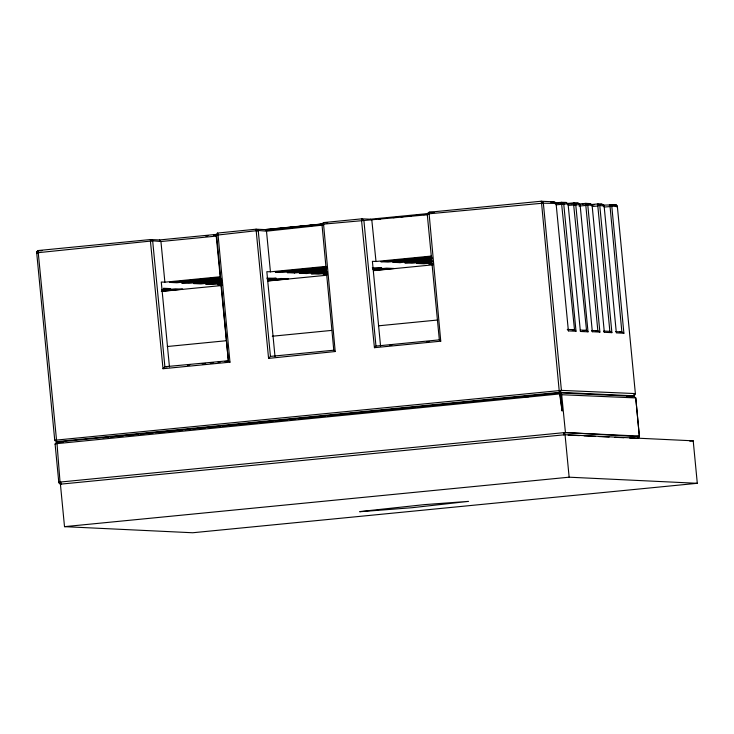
<?xml version="1.0" encoding="UTF-8"?>
<svg xmlns="http://www.w3.org/2000/svg" width="734" height="734" viewBox="0 0 734 734"><rect width="100%" height="100%" fill="white"/><g stroke="black" fill="none" stroke-linecap="round" stroke-linejoin="round"><path stroke-width="1.1" d="M633.552 394.754L633.515 395.809L626.68 396.479M629.579 438.005L637.543 438.382L638.745 437.859L639.332 436.079L564.712 432.583L58.775 482.192L60.023 483.926L61.105 484.11L59.179 483.22L58.775 482.192L55.133 444.382L55.334 443.29L57.013 442.088L559.482 392.91L560.556 392.993L561.684 394.736L565.437 432.528L563.593 434.858L563.758 433.739M568.033 330.006L568.391 330.887L576.006 331.254L574.511 329.759L561.446 202.318L566.162 202.41L568.088 204.006L580.392 331.465L588.007 331.823L575.759 204.703L575.3 203.492L573.447 202.887L566.685 203.547M588.007 331.823L586.521 330.328L573.447 202.887L578.163 202.988L580.089 204.575L592.338 331.722L599.88 332.089L587.778 204.942L585.851 203.355L579.025 204.024M41.985 250.67L37.581 250.872L36.7 252.826L54.692 439.721L55.215 440.923L56.683 441.639L38.241 252.634L38.608 250.496L150.47 239.55L159.471 239.954L216.796 234.339M229.971 362.165L228.357 360.733L216.145 235.229L217.429 233.073L217.961 233.77L229.971 362.165L163.021 368.725L150.442 241.303L150.47 239.55L151.782 239.807L152.479 241.458L151.479 240.991L36.7 252.826L37.581 250.872L38.507 250.89L37.617 251.634L38.241 252.634M637.901 437.308L638.516 436.179L639.332 436.079L635.754 397.92L633.827 396.323L559.482 392.91L562.079 410.856L560.969 394.231L560.17 394.855L562.079 410.856M553.968 202.134L555.372 202.327L556.078 203.437L568.391 330.887M565.978 202.712L560.473 202.969M577.979 203.281L571.346 203.657M633.644 396.626L629.267 396.773M55.133 444.382L55.6 443.767L559.436 393.956L560.17 394.855M634.91 394.204L635.369 393.58L617.377 206.685L616.129 204.951L615.046 204.768L603.036 205.162M163.021 368.725L164.884 366.743L228.357 360.733L216.613 235.164L257.038 230.641L258.047 231.109L258.221 230.448L256.038 229.201L217.429 233.073M268.58 358.385L270.451 356.403L333.777 350.21L335.199 351.531L268.58 358.385L256.038 229.201L265.029 229.604L321.648 224.31M374.441 347.687L375.964 346.072L439.345 339.86L440.758 341.191L374.441 347.687L361.596 220.943L361.972 218.824L323.593 222.576L321.914 223.787L333.777 350.21M555.198 203.887L556.078 203.437L542.628 203.208L427.748 213.915L427.28 214.539L439.345 339.86M579.209 205.034L580.089 204.575L568.171 205.392M36.893 251.725L38.608 250.496M637.543 438.382L638.039 438.07M216.613 235.164L216.145 235.229L218.191 235.247M616.918 206.749L617.377 206.685L616.129 204.951L609.348 205.327M603.486 206.144L604.128 206.07L616.349 332.869L623.891 333.227L611.78 206.089L609.862 204.492L621.863 331.915L623.891 333.227M322.621 223.98L265.855 230.045L265.029 229.604L322.657 223.907M322.098 225.173L266.497 231.182L258.221 230.448L270.451 356.403M321.602 224.393L265.855 230.045L266.497 231.182L270.433 271.837L325.859 266.405M561.657 204.465L563.932 204.236M205.694 236.027L207.951 235.797M213.594 235.238L215.851 235.018M270.516 230.265L269.497 229.825L279.654 228.815M281.911 228.586L286.425 228.146M288.682 227.916L293.196 227.467M296.582 227.136L299.967 226.797M303.353 226.467L305.61 226.237M311.262 225.677L313.519 225.457M318.033 225.008L320.29 224.787M378.45 219.136L380.707 218.915M393.121 217.686L396.507 217.347M401.021 216.897L403.278 216.677M408.921 216.117L411.178 215.888M415.692 215.447L417.949 215.218M423.591 214.658L425.848 214.438M550.757 202.18L554.152 201.841L541.096 201.244L429.161 212.236L427.482 213.438L427.28 214.539L429.362 214.392M375.964 346.072L363.89 220.42L361.972 218.824L370.312 219.218L428.188 213.548M427.638 214.75L322.18 224.265L321.712 224.879L323.795 224.742M216.392 236.091L160.939 241.523L152.654 240.798L151.782 239.807M554.675 202.979L561.446 202.318L563.299 202.923L563.758 204.135L576.006 331.254M581.952 204.364L589.879 203.593L591.76 204.456L592.127 205.492L604.339 332.3L611.881 332.658L599.779 205.52L597.852 203.924L591.026 204.593M579.053 206.098L585.815 205.437L586.943 204.786L592.127 205.492M591.696 205.162L593.962 204.942M597.357 204.612L601.88 204.162L603.761 205.025L604.128 206.07L598.953 205.355L597.815 206.006L592.164 206.493M169.453 366.963L161.269 282.012L164.875 282.186L220.292 276.755M380.579 346.274L372.395 261.322L376.001 261.488L431.427 256.056M220.567 277.424L169.673 282.416L176.876 282.755L220.989 278.434M326.135 267.075L275.241 272.066L282.443 272.406L326.557 268.084M431.702 256.726L380.799 261.717L388.002 262.066L432.115 257.735M220.136 279.214L181.674 282.985L188.886 283.324L221.677 280.113M325.703 268.864L287.242 272.635L294.444 272.984L326.116 269.873M432.399 258.414L392.809 262.286L400.012 262.634L431.684 259.533M220.833 280.893L193.684 283.553L200.887 283.902L221.246 281.902M326.391 270.552L299.252 273.213L306.454 273.553L326.813 271.552M431.959 260.203L404.81 262.864L412.013 263.203L432.372 261.212M221.521 282.572L205.685 284.131L212.888 284.471L220.806 283.691M266.763 278.14L276.232 278.259L267.185 279.149M327.089 272.231L311.253 273.782L318.455 274.121L327.502 273.241M372.331 267.791L381.799 267.919L372.744 268.8M431.519 261.992L416.82 263.433L424.023 263.781L431.941 263.001M161.618 289.499L170.664 288.609L163.462 288.269M161.893 290.169L175.472 288.838L182.674 289.178L162.315 291.178M221.09 284.37L217.695 284.7L221.806 284.893M267.46 279.819L281.03 278.489L288.233 278.837L267.873 280.828M326.648 274.021L323.263 274.351L327.373 274.553M373.028 269.479L386.598 268.149L393.8 268.488L373.441 270.479M432.216 263.671L428.821 264.001L432.941 264.203M161.333 291.444L221.815 285.517M267.47 281.049L326.813 275.232M373.606 270.644L432.95 264.827M167.279 346.512L226.623 340.695M272.277 336.227L331.621 330.41M378.405 325.823L437.758 320.006M187.546 365.193L189.812 364.972M202.254 363.752L205.639 363.413M210.163 362.972L213.557 362.642M218.081 362.192L220.347 361.972M224.87 361.532L228.265 361.201M389.626 345.384L391.892 345.163M426.949 341.723L429.216 341.503M595.613 330.988L597.852 330.768L599.88 332.089M619.624 332.135L621.863 331.915L615.688 331.621M56.683 441.639L559.831 392.323L633.515 395.809L634.479 395.525L635.369 393.58L561.418 390.387L54.977 440.226L54.692 439.721M102.833 437.813L108.54 437.253M110.816 437.024L115.385 436.574M117.669 436.354L123.376 435.794M125.652 435.574L138.212 434.344M140.488 434.115L153.048 432.886M155.324 432.665L182.72 429.977M184.996 429.757L190.702 429.197M192.987 428.968L205.538 427.738M207.823 427.518L220.374 426.289M222.659 426.059L228.366 425.509M230.65 425.28L258.038 422.601M260.322 422.371L272.874 421.142M275.158 420.921L287.71 419.692M289.994 419.463L295.701 418.903M297.986 418.683L310.537 417.453M312.822 417.224L325.373 415.994M327.658 415.774L377.872 410.847M380.148 410.627L392.708 409.398M394.984 409.177L415.527 407.159M417.811 406.939L430.363 405.709M432.647 405.48L460.044 402.801M462.319 402.571L482.862 400.562M485.146 400.333L497.698 399.103M499.982 398.883L520.525 396.874M565.052 434.721L60.417 484.174L64.509 526.654L192.666 532.756L697.3 483.302L693.208 440.822L565.052 434.721L569.144 477.192L697.3 483.302M632.818 436.739L638.516 436.179M689.795 441.162L693.208 440.822M64.509 526.654L569.144 477.192M555.739 203.612L561.4 203.079M556.161 204.823L567.859 203.823M567.749 204.19L573.401 203.648M573.713 204.997L575.961 204.786M572.226 329.97L574.511 329.759L567.263 329.41M583.09 330.649L586.521 330.328L580.3 330.034M604.165 207.061L609.826 206.584L610.954 205.924L617.377 206.685M36.7 252.826L38.819 252.872M565.437 432.528L639.415 436.721L635.754 397.92L561.684 394.736L560.969 394.231M57.821 441.694L63.537 441.96M269.497 229.825L272.727 229.971M270.433 271.837L266.837 271.663L275.011 356.614M591.677 330.474L597.852 330.768L585.815 205.437L585.851 203.355L589.879 203.593L590.072 204.19M603.687 331.043L609.862 331.337L611.881 332.658M167.168 366.853L164.884 366.743L152.654 240.798M523.948 396.534L528.498 396.755M568.144 435.078L579.521 435.62M584.071 435.84L595.448 436.381M598.861 436.537L609.101 437.033M614.789 437.299L623.891 437.73M60.417 442.244L57.013 442.088L56.94 442.675L60.151 483.559L61.105 484.11M58.775 482.192L61.05 482.302M434.225 212.502L429.161 212.236L429.133 213.989L440.758 341.191M327.648 222.797L323.593 222.576L323.566 224.338L335.199 351.531M601.88 204.162L597.852 203.924L597.815 206.006L609.862 331.337M370.312 219.218L371.835 220.218L376.001 261.488M615.046 204.768L616.973 205.658M159.471 239.954L160.939 241.523L164.875 282.186M603.834 331.474L604.339 332.3M591.824 330.906L592.338 331.722M563.483 432.693L563.721 434.546M399.791 260.377L400.012 262.634M294.224 270.718L294.444 272.984M541.472 202.245L559.317 391.974L559.831 392.323L561.418 390.387L543.353 203.162L542.38 201.529L541.096 201.244L541.472 202.245M360.651 511.497L359.688 511.745L412.214 507.699L468.567 501.377L424.527 504.616L360.651 511.497"/></g></svg>
